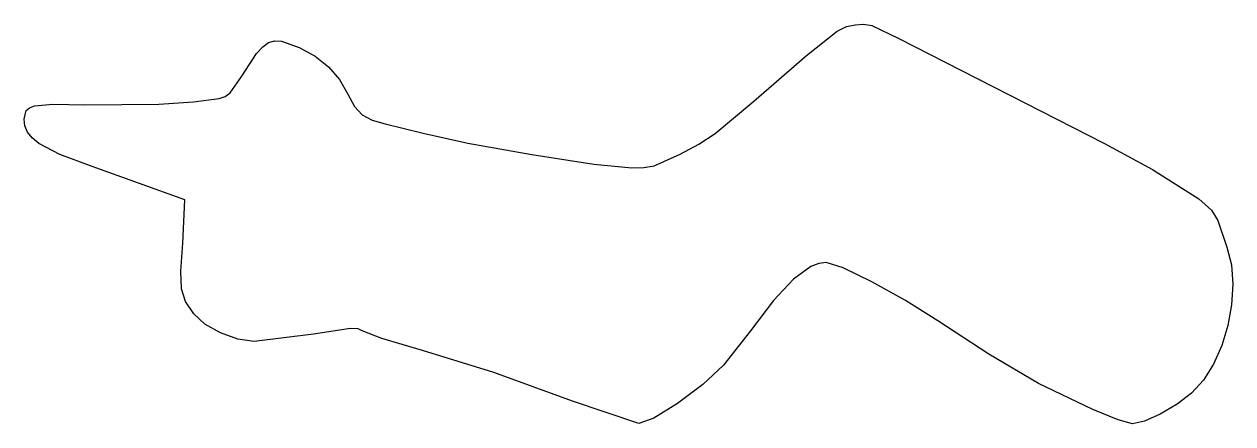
# Model space of a CAD drawing. Extents: x 43 to 148, y 132 to 167.
import ezdxf

# ---------------------------------------------------------------- set-up
doc = ezdxf.new("R2010")
doc.units = 0

msp = doc.modelspace()

# ---------------------------------------------------------------- linework, layer by layer
at = {"layer": 'Image'}
for p, q in [((110.55458, 164.04182), (113.239497, 166.151625)), ((113.239497, 166.151625), (114.027074, 166.544905)), ((114.027074, 166.544905), (114.77846, 166.70774)), ((114.77846, 166.70774), (115.518955, 166.751184)), ((115.518955, 166.751184), (116.224505, 166.622894)), ((116.224505, 166.622894), (118.533184, 165.539127)), ((63.322206, 164.781298), (63.833478, 165.145326)), ((63.833478, 165.145326), (64.366664, 165.302288)), ((64.366664, 165.302288), (64.962194, 165.272352)), ((64.962194, 165.272352), (66.502016, 164.732458)), ((118.533184, 165.539127), (136.438574, 156.375808)), ((61.515548, 162.24514), (62.792414, 164.190036)), ((62.792414, 164.190036), (63.322206, 164.781298)), ((66.502016, 164.732458), (67.880643, 163.983449)), ((67.880643, 163.983449), (69.049379, 163.051523)), ((105.97494, 160.071006), (110.55458, 164.04182)), ((69.049379, 163.051523), (69.999873, 161.944715)), ((60.481219, 160.774044), (61.515548, 162.24514)), ((69.999873, 161.944715), (70.723771, 160.671062)), ((60.046675, 160.463873), (60.481219, 160.774044)), ((70.723771, 160.671062), (71.300381, 159.610568)), ((43.047429, 159.489041), (43.501193, 159.651839)), ((43.501193, 159.651839), (45.098814, 159.78706)), ((45.098814, 159.78706), (47.876815, 159.728421)), ((47.876815, 159.728421), (54.299294, 159.797049)), ((54.299294, 159.797049), (57.311652, 160.008053)), ((57.311652, 160.008053), (59.531175, 160.304231)), ((59.531175, 160.304231), (60.046675, 160.463873)), ((71.300381, 159.610568), (71.970324, 158.876959)), ((102.629903, 157.25194), (105.97494, 160.071006)), ((42.597863, 158.511948), (42.771644, 159.25079)), ((42.771644, 159.25079), (43.047429, 159.489041)), ((71.970324, 158.876959), (72.823786, 158.398482)), ((42.668794, 157.924171), (42.597863, 158.511948)), ((42.893895, 157.382545), (42.668794, 157.924171)), ((72.823786, 158.398482), (73.950949, 158.103382)), ((73.950949, 158.103382), (77.258236, 157.282976)), ((43.291624, 156.874183), (42.893895, 157.382545)), ((43.88044, 156.386197), (43.291624, 156.874183)), ((77.258236, 157.282976), (81.139641, 156.42634)), ((101.20521, 156.319639), (102.629903, 157.25194)), ((45.705174, 155.419802), (43.88044, 156.386197)), ((48.51577, 154.380257), (45.705174, 155.419802)), ((81.139641, 156.42634), (86.704762, 155.427506)), ((86.704762, 155.427506), (92.077604, 154.599756)), ((97.315943, 154.452823), (99.587205, 155.445894)), ((99.587205, 155.445894), (101.20521, 156.319639)), ((136.438574, 156.375808), (140.626055, 154.114033)), ((56.558143, 151.492648), (48.51577, 154.380257)), ((92.077604, 154.599756), (95.382171, 154.256371)), ((96.443907, 154.293783), (97.315943, 154.452823)), ((95.382171, 154.256371), (96.443907, 154.293783)), ((140.626055, 154.114033), (144.648034, 151.578349)), ((56.373215, 147.710844), (56.558143, 151.492648)), ((144.648034, 151.578349), (145.739783, 150.593032)), ((145.739783, 150.593032), (146.290507, 149.689227)), ((146.290507, 149.689227), (147.088341, 147.373091)), ((56.2022, 145.302148), (56.373215, 147.710844)), ((147.088341, 147.373091), (147.471628, 145.849927)), ((111.626443, 145.961246), (110.949397, 145.694259)), ((112.257484, 146.047747), (111.626443, 145.961246)), ((113.736089, 145.578697), (112.257484, 146.047747)), ((56.260816, 143.763551), (56.2022, 145.302148)), ((110.949397, 145.694259), (109.441134, 144.604181)), ((116.229678, 144.377284), (113.736089, 145.578697)), ((147.471628, 145.849927), (147.599676, 144.159702)), ((109.441134, 144.604181), (107.700385, 142.748214)), ((119.16599, 142.742427), (116.229678, 144.377284)), ((147.599676, 144.159702), (147.490533, 142.377009)), ((56.616038, 142.668902), (56.260816, 143.763551)), ((57.33484, 141.592048), (56.616038, 142.668902)), ((107.700385, 142.748214), (105.694836, 140.097059)), ((121.972763, 140.97304), (119.16599, 142.742427)), ((147.490533, 142.377009), (147.162249, 140.576439)), ((58.306545, 140.697604), (57.33484, 141.592048)), ((126.414278, 138.065707), (121.972763, 140.97304)), ((59.662733, 139.922966), (58.306545, 140.697604)), ((61.164735, 139.378299), (59.662733, 139.922966)), ((67.720506, 139.827697), (62.57388, 139.17377)), ((70.952153, 140.300289), (67.720506, 139.827697)), ((71.613663, 140.276886), (70.952153, 140.300289)), ((71.96202, 140.101181), (71.613663, 140.276886)), ((73.669834, 139.442329), (71.96202, 140.101181)), ((105.694836, 140.097059), (103.354145, 137.114197)), ((147.162249, 140.576439), (146.632873, 138.832584)), ((62.57388, 139.17377), (61.164735, 139.378299)), ((77.189156, 138.389236), (73.669834, 139.442329)), ((146.632873, 138.832584), (145.920454, 137.220036)), ((83.398673, 136.487787), (77.189156, 138.389236)), ((130.719917, 135.519482), (126.414278, 138.065707)), ((103.354145, 137.114197), (101.55785, 135.458244)), ((145.920454, 137.220036), (145.043042, 135.813385)), ((90.222803, 133.990279), (83.398673, 136.487787)), ((101.55785, 135.458244), (99.350482, 133.799)), ((135.430252, 133.259668), (130.719917, 135.519482)), ((145.043042, 135.813385), (144.018686, 134.687225)), ((144.018686, 134.687225), (142.750094, 133.735494)), ((95.988024, 132.043829), (90.222803, 133.990279)), ((90.222803, 133.990279), (90.222803, 133.990279)), ((99.350482, 133.799), (97.303416, 132.529763)), ((142.750094, 133.735494), (141.291413, 132.880705)), ((97.303416, 132.529763), (95.988024, 132.043829)), ((137.632999, 132.380292), (135.430252, 133.259668)), ((138.893126, 132.027277), (137.632999, 132.380292)), ((141.291413, 132.880705), (139.914978, 132.264189)), ((139.914978, 132.264189), (138.893126, 132.027277))]:
    msp.add_line(p, q, dxfattribs=at)

doc.saveas('drawing.dxf')
